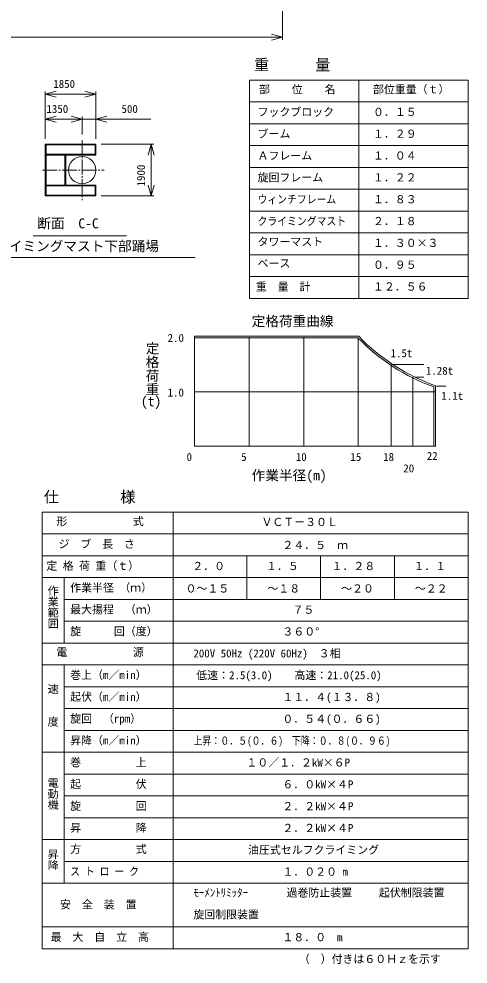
# Model space of a CAD drawing. Units: millimetres, scale not verified. Extents: x -17480 to 17501, y -24773 to 27267.
# Drawn here: x 1049 to 17501, y -24773 to 9864 of the extents above; entities that cross this region are included whole.
import ezdxf
from ezdxf.enums import TextEntityAlignment as Align

# ---------------------------------------------------------------- set-up
doc = ezdxf.new("R2010")
doc.units = ezdxf.units.MM
doc.header["$LTSCALE"] = 60
doc.linetypes.add('CHAIN2', pattern=[12, 9, -1, 1, -1])
for name, color, linetype, lineweight in [('0-2_05 寸法', 7, 'Continuous', 18), ('0-3_10 当社外形線', 3, 'Continuous', 18), ('0-4_12 当社中心線', 3, 'CHAIN2', 18)]:
    doc.layers.add(name, color=color, linetype=linetype, lineweight=lineweight)
doc.styles.add('@ＭＳ ゴシック', font='')
doc.styles.add('ＭＳ ゴシック', font='')
doc.styles.get('@ＭＳ ゴシック').set_extended_font_data('@MS Gothic')
doc.styles.get('ＭＳ ゴシック').set_extended_font_data('MS Gothic')

msp = doc.modelspace()

# ---------------------------------------------------------------- linework, layer by layer
at = {"layer": '0-2_05 寸法'}
for p, q in [((10698.27, 11456.78), (10698.27, 9096.56)), ((10298.27, 9196.56), (-10901.73, 9196.56)), ((10698.27, 9196.56), (10298.27, 9196.56)), ((9500.77, 7623.23), (9500.77, -376.77)), ((9500.77, 7623.23), (17500.77, 7623.23)), ((13500.77, 7623.23), (13500.77, -376.77)), ((17500.77, 7623.23), (17500.77, -376.77)), ((2016.08, 5474.89), (2016.08, 7207.69)), ((2016.08, 7107.69), (2416.08, 7107.69)), ((2416.08, 7107.69), (3466.08, 7107.69)), ((3866.08, 7107.69), (3466.08, 7107.69)), ((3866.08, 5474.89), (3866.08, 7207.69)), ((9500.77, 6823.23), (17500.77, 6823.23)), ((2016.08, 5474.89), (2016.08, 6289.59)), ((3366.08, 5625.96), (3366.08, 6289.59)), ((3366.08, 5625.96), (3366.08, 6289.59)), ((3866.08, 5474.89), (3866.08, 6289.59)), ((2016.08, 6189.59), (2416.08, 6189.59)), ((2966.08, 6189.59), (2416.08, 6189.59)), ((2966.08, 6189.59), (2566.08, 6189.59)), ((3366.08, 6189.59), (2966.08, 6189.59)), ((3366.08, 6189.59), (2966.08, 6189.59)), ((3366.08, 6189.59), (3866.08, 6189.59)), ((3866.08, 6189.59), (4266.08, 6189.59)), ((4266.08, 6189.59), (5879.41, 6189.59)), ((9500.77, 6023.23), (17500.77, 6023.23)), ((4066.08, 5274.89), (5995.41, 5274.89)), ((5895.41, 5274.89), (5895.41, 4874.89)), ((9500.77, 5223.23), (17500.77, 5223.23)), ((5895.41, 4874.89), (5895.41, 3774.89)), ((9500.77, 4423.23), (17500.77, 4423.23)), ((5895.41, 3374.89), (5895.41, 3774.89)), ((9500.77, 3623.23), (17500.77, 3623.23)), ((4066.08, 3374.89), (5995.41, 3374.89)), ((9500.77, 2823.23), (17500.77, 2823.23)), ((1574.88, 1916.52), (4993.83, 1916.52)), ((9500.77, 2023.23), (17500.77, 2023.23)), ((-532.87, 1125.51), (7504.9, 1125.51)), ((9500.77, 1223.23), (17500.77, 1223.23)), ((9500.77, 423.23), (17500.77, 423.23)), ((9500.77, -376.77), (17500.77, -376.77)), ((7480.77, -1766.62), (13493.5, -1766.62)), ((7480.77, -1766.62), (7480.77, -5796.61)), ((7480.77, -1826.62), (13468.06, -1826.62)), ((9480.77, -1796.62), (9480.77, -5796.61)), ((11480.77, -1796.62), (11480.77, -5796.61)), ((13480.77, -1839.68), (13480.77, -5796.61)), ((14680.77, -2796.62), (14680.77, -5796.61)), ((14735.15, -2796.62), (15535.15, -2796.62)), ((15547.43, -2796.62), (15880.77, -2796.62)), ((15480.77, -3258.92), (15480.77, -5796.61)), ((15547.43, -3258.92), (15880.77, -3258.92)), ((7480.77, -3796.62), (16280.77, -3796.62)), ((16250.77, -3619.22), (16250.77, -5796.61)), ((16310.77, -3576.86), (16310.77, -5796.61)), ((16347.43, -3598.07), (16680.77, -3598.07)), ((7480.77, -5796.61), (16310.77, -5796.61)), ((1900.77, -8208.08), (1900.77, -24208.08)), ((1900.77, -8208.08), (17500.77, -8208.08)), ((6700.77, -8208.08), (6700.77, -24208.08)), ((17500.77, -8208.08), (17500.77, -24208.08)), ((1900.77, -9008.08), (17500.77, -9008.08)), ((1900.77, -9808.08), (17500.77, -9808.08)), ((9400.77, -9808.08), (9400.77, -11408.08)), ((12100.77, -9808.08), (12100.77, -11408.08)), ((14800.77, -9808.08), (14800.77, -11408.08)), ((1900.77, -10608.08), (17500.77, -10608.08)), ((2700.77, -10608.08), (2700.77, -13008.08)), ((2700.77, -11408.08), (17500.77, -11408.08)), ((2700.77, -12208.08), (17500.77, -12208.08)), ((1900.77, -13008.08), (17500.77, -13008.08)), ((1900.77, -13808.08), (17500.77, -13808.08)), ((2700.77, -13808.08), (2700.77, -21808.08)), ((2700.77, -14608.08), (17500.77, -14608.08)), ((2700.77, -15408.08), (17500.77, -15408.08)), ((2700.77, -16208.08), (17500.77, -16208.08)), ((1900.77, -17008.08), (17500.77, -17008.08)), ((2700.77, -17808.08), (17500.77, -17808.08)), ((2700.77, -18608.08), (17500.77, -18608.08)), ((2700.77, -19408.08), (17500.77, -19408.08)), ((1900.77, -20208.08), (17500.77, -20208.08)), ((2700.77, -21008.08), (17500.77, -21008.08)), ((1900.77, -21808.08), (17500.77, -21808.08)), ((1900.77, -23408.08), (17500.77, -23408.08)), ((1900.77, -24208.08), (17500.77, -24208.08))]:
    msp.add_line(p, q, dxfattribs=at)
for points in [[(10298.27, 9303.74), (10698.27, 9196.56), (10298.27, 9089.38)], [(2416.08, 7000.51), (2016.08, 7107.69), (2416.08, 7214.87)], [(3466.08, 7214.87), (3866.08, 7107.69), (3466.08, 7000.51)], [(2416.08, 6082.41), (2016.08, 6189.59), (2416.08, 6296.77)], [(2966.08, 6296.77), (3366.08, 6189.59), (2966.08, 6082.41)], [(2966.08, 6296.77), (3366.08, 6189.59), (2966.08, 6082.41)], [(4266.08, 6082.41), (3866.08, 6189.59), (4266.08, 6296.77)], [(5788.23, 4874.89), (5895.41, 5274.89), (6002.59, 4874.89)], [(6002.59, 3774.89), (5895.41, 3374.89), (5788.23, 3774.89)]]:
    msp.add_lwpolyline(points, dxfattribs=at)
for radius, start, end in [(7320.89, 224.14461, 250.27661), (7260.89, 223.94468, 250.60949)]:
    msp.add_arc((18721.42, 3272.17), radius, start, end, dxfattribs=at)
at = {"layer": '0-3_10 当社外形線'}
for p, q in [((2016.08, 5274.89), (2016.08, 3374.89)), ((2016.08, 5274.89), (3866.08, 5274.89)), ((2046.08, 5244.89), (2046.08, 3404.89)), ((2046.08, 5244.89), (3836.08, 5244.89)), ((3836.08, 5244.89), (3836.08, 4904.89)), ((3866.08, 5274.89), (3866.08, 4874.89)), ((2046.08, 4904.89), (3836.08, 4904.89)), ((2046.08, 4874.89), (3866.08, 4874.89)), ((2736.08, 3774.89), (2736.08, 4874.89)), ((2766.08, 3774.89), (2766.08, 4874.89)), ((2046.08, 3774.89), (3866.08, 3774.89)), ((2046.08, 3744.89), (3836.08, 3744.89)), ((3836.08, 3744.89), (3836.08, 3404.89)), ((3866.08, 3774.89), (3866.08, 3374.89)), ((2016.08, 3374.89), (3866.08, 3374.89)), ((2046.08, 3404.89), (3836.08, 3404.89))]:
    msp.add_line(p, q, dxfattribs=at)
msp.add_circle((3366.08, 4324.89), 500, dxfattribs=at)
at = {"layer": '0-4_12 当社中心線'}
for p, q in [((3366.08, 5425.96), (3366.08, 3223.82)), ((1913.38, 4324.89), (4170.17, 4324.89))]:
    msp.add_line(p, q, dxfattribs=at)

# ---------------------------------------------------------------- texts
at = {"layer": '0-2_05 寸法', "style": 'ＭＳ ゴシック'}
for s, height, p in [('重\u3000\u3000\u3000量', 410.6, (9658.71, 7852.73)), ('1850', 293.3, (2307.75, 7247.69)), ('部\u3000\u3000位\u3000\u3000名', 293.3, (9843.87, 7049.37)), ('部位重量（ｔ）', 293.3, (14017.06, 7049.37)), ('1350', 293.3, (2057.75, 6329.59)), ('500', 293.3, (4806.08, 6329.59)), ('フックブロック', 293.3, (9790.14, 6217.5)), ('０．１５', 293.3, (14017.06, 6218.26)), ('ブーム', 293.3, (9790.14, 5417.5)), ('１．２９', 293.3, (14017.06, 5418.26)), ('Ａフレーム', 293.3, (9790.14, 4617.5)), ('１．０４', 293.3, (14017.06, 4618.26)), ('旋回フレーム', 293.3, (9790.14, 3817.5)), ('１．２２', 293.3, (14017.06, 3818.26)), ('１．８３', 293.3, (14017.06, 3018.26)), ('断面\u3000C-C', 366.6, (1725.03, 2077.72)), ('２．１８', 293.3, (14017.06, 2218.26)), ('クライミングマスト下部踊場', 366.6, (-321.64, 1244.39)), ('タワーマスト', 293.3, (9790.14, 1462.58)), ('１．３０×３', 293.3, (14017.06, 1418.26)), ('ベース', 293.3, (9790.14, 672.75)), ('０．９５', 293.3, (14017.06, 618.26)), ('重\u3000量\u3000計', 293.3, (9727.14, -182.5)), ('１２．５６', 293.3, (14017.06, -181.74)), ('定格荷重曲線', 366.6, (9573.2, -1505.74)), ('2.0', 293.3, (6494.87, -2063.83)), ('1.5t', 293.3, (14661.79, -2620.99)), ('1.28t', 293.3, (15955.49, -3263.08)), ('1.0', 293.3, (6494.87, -4063.82)), ('1.1t', 293.3, (16522.31, -4182.34)), ('(t)', 366.6, (5515.71, -4444.9)), ('0', 293.3, (7190.69, -6423.21)), ('5', 293.3, (9190.69, -6423.21)), ('10', 293.3, (11190.69, -6423.21)), ('15', 293.3, (13190.68, -6423.21)), ('18', 293.3, (14390.68, -6423.21)), ('22', 293.3, (15986.62, -6387.32)), ('20', 293.3, (15128.22, -6840.48)), ('作業半径(m)', 366.6, (9573.2, -7157.28)), ('仕\u3000\u3000\u3000\u3000様', 410.6, (1958.12, -7981.94)), ('形\u3000\u3000\u3000\u3000\u3000\u3000式', 293.3, (2421.59, -8781.94)), ('ＶＣＴ－３０Ｌ', 293.3, (9932.85, -8809.08)), ('ジ\u3000ブ\u3000長\u3000さ', 293.3, (2500.76, -9613.81)), ('２４．５\u3000ｍ', 293.3, (10700.77, -9653.01)), ('定 格 荷 重（ｔ）', 293.3, (2053.21, -10413.81)), ('２．０', 293.3, (7400.77, -10422.7)), ('１．５', 293.3, (10100.77, -10422.7)), ('１．２８', 293.3, (12500.77, -10422.7)), ('１．１', 293.3, (15500.77, -10422.7)), ('作業半径 （ｍ）', 293.3, (2927.14, -11213.81)), ('０～１５', 293.3, (7152.1, -11244.86)), ('～１８', 293.3, (10152.1, -11244.86)), ('～２０', 293.3, (12852.1, -11244.86)), ('～２２', 293.3, (15552.1, -11244.86)), ('最大揚程\u3000（ｍ）', 293.3, (2927.14, -12013.81)), ('７５', 293.3, (11071.22, -12022.7)), ('旋\u3000\u3000\u3000回（度）', 293.3, (2927.14, -12813.81)), ('３６０°', 293.3, (10700.77, -12822.7)), ('電\u3000\u3000\u3000\u3000\u3000\u3000源', 293.3, (2421.59, -13581.94)), ('200V 50Hz (220V 60Hz)\u3000３相', 293.3, (7440.32, -13622.7)), ('巻上（m／min）', 293.3, (2927.14, -14413.81)), ('低速：2.5(3.0)\u3000\u3000高速：21.0(25.0)', 293.3, (7544.79, -14422.7)), ('起伏（m／min）', 293.3, (2927.14, -15213.81)), ('１１．４(１３．８)', 293.3, (10700.77, -15222.7)), ('旋回\u3000（rpm）', 293.3, (2927.14, -16013.81)), ('０．５４(０．６６)', 293.3, (10700.77, -16022.7)), ('昇降（m／min）', 293.3, (2927.14, -16813.81)), ('巻\u3000\u3000\u3000\u3000\u3000上', 293.3, (2927.14, -17613.81)), ('１０／１．２kW×６P', 293.3, (9380.11, -17622.7)), ('起\u3000\u3000\u3000\u3000\u3000伏', 293.3, (2927.14, -18413.81)), ('６．０kW×４P', 293.3, (10700.77, -18422.7)), ('旋\u3000\u3000\u3000\u3000\u3000回', 293.3, (2927.14, -19213.81)), ('２．２kW×４P', 293.3, (10700.77, -19222.7)), ('昇\u3000\u3000\u3000\u3000\u3000降', 293.3, (2927.14, -20013.81)), ('２．２kW×４P', 293.3, (10700.77, -20022.7)), ('方\u3000\u3000\u3000\u3000\u3000式', 293.3, (2927.14, -20794.89)), ('油圧式セルフクライミング', 293.3, (9440.32, -20822.47)), ('１．０２０ m', 293.3, (10700.77, -21622.7)), ('ﾓｰﾒﾝﾄﾘﾐｯﾀｰ', 293.3, (7440.32, -22389.5)), ('過巻防止装置', 293.3, (10851.81, -22389.5)), ('起伏制限装置', 293.3, (14233.9, -22389.5)), ('安\u3000全\u3000装\u3000置', 293.3, (2555.85, -22825.96)), ('旋回制限装置', 293.3, (7440.32, -23189.5)), ('最\u3000大\u3000自\u3000立\u3000高', 293.3, (2211, -24013.81)), ('１８．０\u3000m', 293.3, (10700.77, -24022.7)), ('（\u3000）付きは６０Ｈｚを示す', 293.3, (11300.77, -24822.7))]:
    msp.add_text(s, height=height, dxfattribs=at).set_placement(p, align=Align.BOTTOM_LEFT)
at = {"layer": '0-2_05 寸法'}
for s, height, rotation, style, p in [('1900', 293.3, 90, 'ＭＳ ゴシック', (5755.41, 3724.89)), ('定格荷重', 366.6, 270, '@ＭＳ ゴシック', (5643.97, -1954.69)), ('作業範囲', 293.3, 270, '@ＭＳ ゴシック', (2060.87, -10885.27)), ('速\u3000\u3000度', 293.3, 270, '@ＭＳ ゴシック', (2060.87, -14484.75)), ('電動機', 293.3, 270, '@ＭＳ ゴシック', (2060.87, -17927.7)), ('昇降', 293.3, 270, '@ＭＳ ゴシック', (2060.87, -20545.04))]:
    msp.add_text(s, height=height, rotation=rotation, dxfattribs=dict(at, style=style)).set_placement(p, align=Align.BOTTOM_LEFT)
at = {"layer": '0-2_05 寸法', "style": 'ＭＳ ゴシック'}
for s, width, p in [('ウィンチフレーム', 0.9, (9790.14, 3017.5)), ('クライミングマスト', 0.9, (9790.14, 2217.5)), ('上昇：０．５(０．６)\u3000下降：０．８(０．９６)', 0.8, (7440.32, -16822.7)), ('ス ト ロ ー ク', 0.9, (2927.14, -21613.81))]:
    msp.add_text(s, height=293.3, dxfattribs=dict(at, width=width)).set_placement(p, align=Align.BOTTOM_LEFT)

doc.saveas('drawing.dxf')
